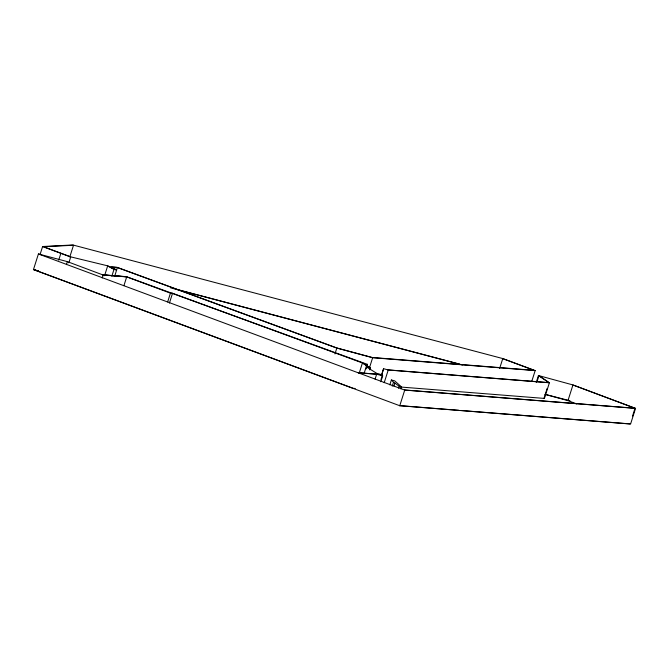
<?xml version="1.0" encoding="UTF-8"?>
<svg xmlns="http://www.w3.org/2000/svg" width="669" height="669" viewBox="0 0 669 669"><rect width="100%" height="100%" fill="white"/><g stroke="black" fill="none" stroke-linecap="round" stroke-linejoin="round"><path stroke-width="1" d="M536.254 382.367L538.428 375.518L572.965 384.951L635.55 408.383L630.583 424.029L399.761 405.732L33.45 269.607L38.417 253.961L67.36 261.629L103.143 275.026L126.7 276.899L123.907 285.696M40.123 254.345L42.607 246.527L72.862 244.971L502.779 358.567L535.175 370.609L531.763 381.363M58.705 260.157L60.879 253.317M66.407 264.656L67.335 261.721M69.785 256.971L73.506 245.239L43.56 246.777L70.671 256.854L107.977 265.911L114.34 269.348M68.848 262.833L70.713 256.971L42.607 246.527M102.215 277.961L103.143 275.026M104.556 275.72L107.659 265.944L113.998 269.364L116.657 270.042L111.589 267.073L117.359 267.533L336.825 348.064L372.65 357.723L535.175 370.609M111.823 276.213L113.998 269.364M114.8 275.912L117.359 267.533M167.651 301.953L170.436 293.147L126.525 276.782L102.967 274.909M169.424 303.09L172.527 293.315L170.261 293.03M334.968 353.934L336.825 348.064M359.32 372.792L362.422 363.008L369.915 367.783M364.045 373.62L366.211 366.779L370.417 367.967L369.798 369.924M366.503 366.177L367.13 364.22L366.637 366.261M366.094 368.92L366.721 366.963M369.556 367.498L372.65 357.723M375.092 379.139L376.639 374.247L358.341 372.8M381.405 375.535L383.58 368.686L388.237 369.999L549.391 382.777L544.424 398.423L399.903 386.966M381.539 375.618L383.58 368.686M380.962 379.616L382.2 375.702L380.385 374.548M380.845 381.756L382.701 375.894L380.619 374.565L376.973 373.628M384.198 382.71L388.237 369.999M389.826 384.867L391.382 379.984L394.685 380.853L401.509 386.891L400.89 388.848M392.251 386.164L393.497 382.25L391.382 379.984M393.932 386.021L394.861 383.094L393.497 382.25M398.532 388.187L399.159 386.23L394.861 383.094M399.761 405.732L404.728 390.086L635.55 408.383M499.643 368.435L502.745 358.659L534.121 370.317L372.089 357.472L336.858 347.972L116.991 267.299L110.72 266.806L115.645 269.682M537.374 380.594L538.921 375.702L549.391 382.777M543.997 398.281L547.1 388.505M576.703 403.909L567.964 400.639L572.932 384.993L635.023 408.241L404.553 389.968M632.548 416.059L634.714 409.219M102.792 274.792L126.349 276.665L367.256 364.304M387.953 369.873L548.965 382.635L538.428 375.518M377.065 374.113L382.275 374.523M358.166 372.683L376.354 374.122L382.701 375.894M569.996 400.756L545.302 394.401M355.222 388.488L353.207 388.329L35.348 270.209M399.585 405.615L458.758 410.306M460.841 410.473L630.064 423.887M179.919 290.212L459.461 364.078M170.553 287.837L462.438 364.965M33.45 269.607L38.284 270.886M34.395 269.908L38.401 270.97M544.959 394.359L567.964 400.639M399.159 386.23L401.509 386.891M172.343 293.198L362.732 363.075L370.417 367.967M38.417 253.961L404.728 390.086M366.211 366.779L377.216 373.637"/></g></svg>
